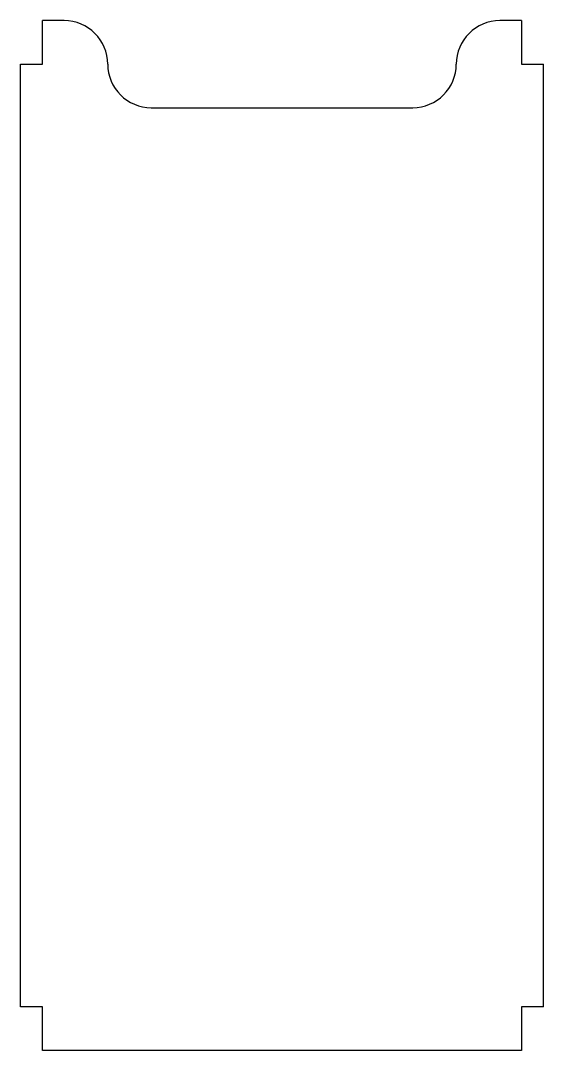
# Model space of a CAD drawing. Extents: x -5.37 to -2.37, y -4.03 to 1.88.
import ezdxf

# ---------------------------------------------------------------- set-up
doc = ezdxf.new("R2010")
doc.units = 0
doc.layers.add('VISIBLE', color=7, linetype='CONTINUOUS')

msp = doc.modelspace()

# ---------------------------------------------------------------- linework, layer by layer
at = {"layer": 'VISIBLE'}
for p, q in [((-5.1195, 1.8832, 0.125), (-5.2445, 1.8832, 0.125)), ((-5.2445, 1.6332, 0.125), (-5.2445, 1.8832, 0.125)), ((-2.4945, 1.8832, 0.125), (-2.6195, 1.8832, 0.125)), ((-2.4945, 1.8832, 0.125), (-2.4945, 1.6332, 0.125)), ((-5.3695, 1.6332, 0.125), (-5.2445, 1.6332, 0.125)), ((-5.3695, -3.7791, 0.125), (-5.3695, 1.6332, 0.125)), ((-2.4945, 1.6332, 0.125), (-2.3695, 1.6332, 0.125)), ((-2.3695, -3.7791, 0.125), (-2.3695, 1.6332, 0.125)), ((-4.6195, 1.3832, 0.125), (-3.1195, 1.3832, 0.125)), ((-5.2445, -3.7791, 0.125), (-5.3695, -3.7791, 0.125)), ((-5.2445, -4.0291, 0.125), (-5.2445, -3.7791, 0.125)), ((-2.4945, -3.7791, 0.125), (-2.4945, -4.0291, 0.125)), ((-2.3695, -3.7791, 0.125), (-2.4945, -3.7791, 0.125)), ((-2.4945, -4.0291, 0.125), (-5.2445, -4.0291, 0.125))]:
    msp.add_line(p, q, dxfattribs=at)
for centre, start, end in [((-5.1195, 1.6332, 0.125), 0, 90), ((-2.6195, 1.6332, 0.125), 90, 180), ((-4.6195, 1.6332, 0.125), 180, 270), ((-3.1195, 1.6332, 0.125), 270, 0)]:
    msp.add_arc(centre, 0.25, start, end, dxfattribs=at)

doc.saveas('drawing.dxf')
